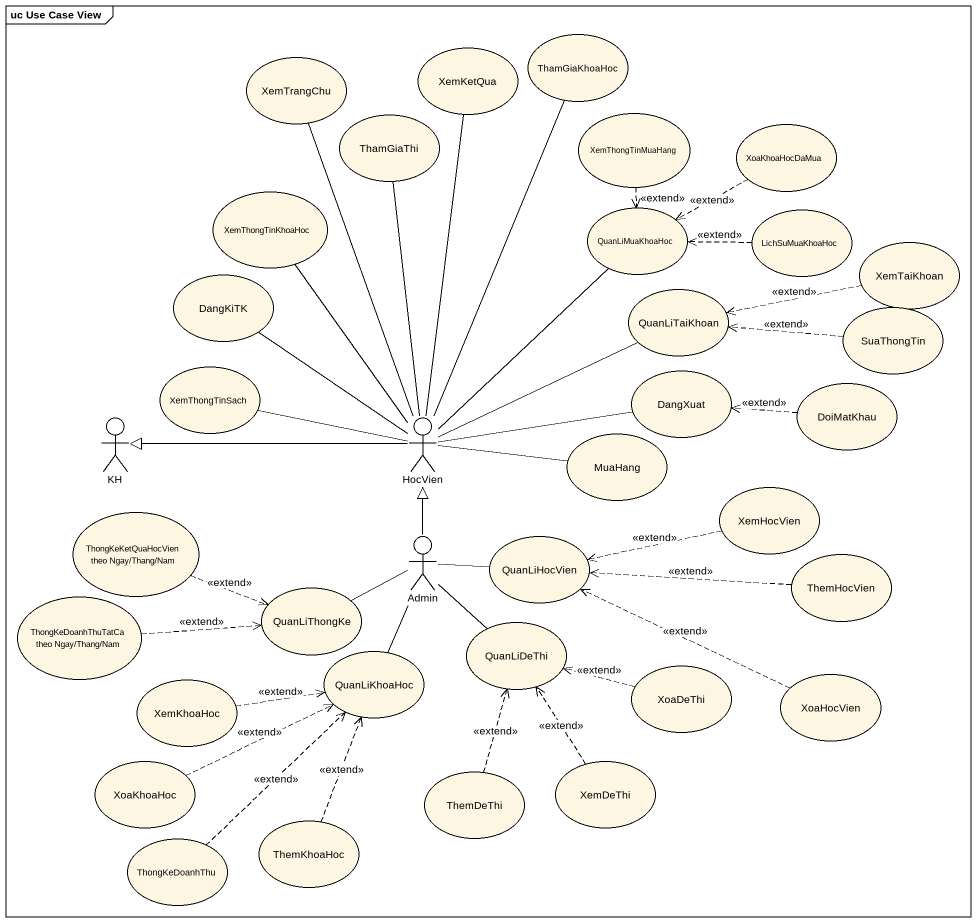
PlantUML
@startuml
mainframe uc Use Case View
usecase XemKetQua
usecase ThamGiaKhoaHoc
usecase XemTrangChu
usecase ThamGiaThi
usecase XemThongTinMuaHang
usecase XoaKhoaHocDaMua
usecase XemThongTinKhoaHoc
usecase QuanLiMuaKhoaHoc
usecase LichSuMuaKhoaHoc
usecase XemTaiKhoan
usecase DangKiTK
usecase QuanLiTaiKhoan
usecase SuaThongTin
usecase XemThongTinSach
usecase DangXuat
usecase DoiMatKhau
actor KH
actor HocVien
usecase MuaHang
usecase "ThongKeKetQuaHocVien theo Ngay/Thang/Nam" as ThongKeKetQuaHocVien_theo
usecase XemHocVien
actor Admin
usecase QuanLiHocVien
usecase ThemHocVien
usecase "ThongKeDoanhThuTatCa theo Ngay/Thang/Nam" as ThongKeDoanhThuTatCa_theo
usecase QuanLiThongKe
usecase QuanLiKhoaHoc
usecase QuanLiDeThi
usecase XemKhoaHoc
usecase XoaDeThi
usecase XoaHocVien
usecase XoaKhoaHoc
usecase ThemDeThi
usecase XemDeThi
usecase ThemKhoaHoc
usecase ThongKeDoanhThu
XemTrangChu -- HocVien
XemThongTinMuaHang ..> QuanLiMuaKhoaHoc : <<extend>>
XoaKhoaHocDaMua .left.> QuanLiMuaKhoaHoc : <<extend>>
XemThongTinKhoaHoc -- HocVien
QuanLiMuaKhoaHoc -- HocVien
LichSuMuaKhoaHoc .left.> QuanLiMuaKhoaHoc : <<extend>>
XemTaiKhoan .left.> QuanLiTaiKhoan : <<extend>>
DangKiTK -- HocVien
SuaThongTin .left.> QuanLiTaiKhoan : <<extend>>
XemThongTinSach -right- HocVien
DoiMatKhau .left.> DangXuat : <<extend>>
HocVien -up- XemKetQua
HocVien -up- ThamGiaKhoaHoc
HocVien -up- ThamGiaThi
HocVien -right- QuanLiTaiKhoan
HocVien -right- DangXuat
HocVien -left-|> KH
MuaHang -left- HocVien
ThongKeKetQuaHocVien_theo .right.> QuanLiThongKe : <<extend>>
XemHocVien .left.> QuanLiHocVien : <<extend>>
Admin -up-|> HocVien
Admin -right- QuanLiHocVien
Admin -left- QuanLiThongKe
Admin -- QuanLiKhoaHoc
Admin -- QuanLiDeThi
ThemHocVien .left.> QuanLiHocVien : <<extend>>
ThongKeDoanhThuTatCa_theo .right.> QuanLiThongKe : <<extend>>
XemKhoaHoc .right.> QuanLiKhoaHoc : <<extend>>
XoaDeThi .left.> QuanLiDeThi : <<extend>>
XoaHocVien .left.> QuanLiHocVien : <<extend>>
XoaKhoaHoc .right.> QuanLiKhoaHoc : <<extend>>
ThemDeThi .up.> QuanLiDeThi : <<extend>>
XemDeThi .up.> QuanLiDeThi : <<extend>>
ThemKhoaHoc .up.> QuanLiKhoaHoc : <<extend>>
ThongKeDoanhThu .up.> QuanLiKhoaHoc : <<extend>>
@enduml
